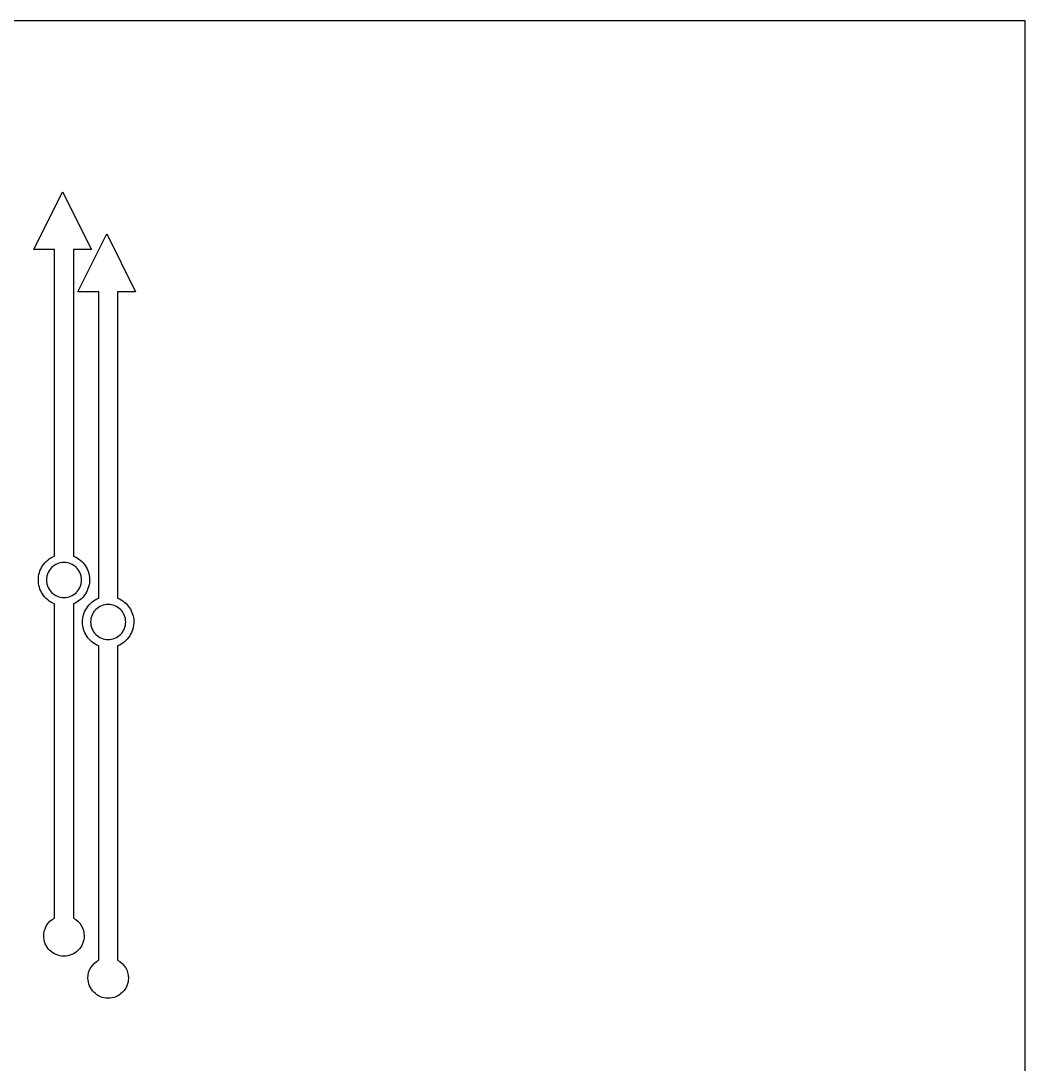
# Model space of a CAD drawing. Extents: x -364 to 3236, y -471 to 545.
# Drawn here: x 3018.6 to 3236.4, y 202.8 to 429 of the extents above; entities that cross this region are included whole.
import ezdxf

# ---------------------------------------------------------------- set-up
doc = ezdxf.new("R2010")
doc.units = 0
doc.layers.add('CUT', color=7, linetype='CONTINUOUS')
doc.layers.add('LIVELLO_03', color=3, linetype='CONTINUOUS')

msp = doc.modelspace()

# ---------------------------------------------------------------- linework, layer by layer
at = {"layer": 'CUT'}
for p, q in [((3021.44, 379.41), (3027.69, 391.91)), ((3027.69, 391.91), (3033.94, 379.41)), ((3031.03, 370.28), (3037.28, 382.79)), ((3037.28, 382.79), (3043.53, 370.28)), ((3025.94, 379.41), (3021.44, 379.41)), ((3025.94, 312.94), (3025.94, 379.41)), ((3033.94, 379.41), (3030.03, 379.41)), ((3030.03, 379.41), (3030.03, 312.94)), ((3035.53, 370.28), (3031.03, 370.28)), ((3035.53, 303.81), (3035.53, 370.28)), ((3039.62, 370.28), (3039.62, 303.81)), ((3043.53, 370.28), (3039.62, 370.28)), ((3025.94, 234.46), (3025.94, 302.6)), ((3030.03, 302.6), (3030.03, 234.46)), ((3035.53, 225.33), (3035.53, 293.48)), ((3039.62, 293.48), (3039.62, 225.33))]:
    msp.add_line(p, q, dxfattribs=at)
at = {"layer": 'CUT', "extrusion": (0, 0, -1)}
for centre, radius, start, end in [((-3028, 307.75), 5.58, 33.1955, 68.3161), ((-3027.97, 307.75), 5.58, 111.6894, 146.0086), ((-3027.96, 307.78), 5.53, 359.906, 33.2194), ((-3028.01, 307.78), 5.53, 145.9726, 178.4555), ((-3027.96, 307.76), 5.53, 326.7806, 0.094), ((-3027.68, 307.87), 5.86, 179.4741, 212.0523), ((-3028, 307.78), 5.58, 291.6839, 326.8045), ((-3028.01, 307.7), 5.49, 212.364, 248.3932), ((-3037.59, 298.63), 5.58, 33.1955, 68.3161), ((-3037.56, 298.63), 5.58, 111.6894, 146.0086), ((-3037.55, 298.65), 5.53, 359.906, 33.2194), ((-3037.6, 298.66), 5.53, 145.9726, 178.4555), ((-3037.55, 298.64), 5.53, 326.7806, 0.094), ((-3037.27, 298.75), 5.86, 179.4741, 212.0523), ((-3037.59, 298.66), 5.58, 291.6839, 326.8045), ((-3037.6, 298.58), 5.49, 212.364, 248.3932), ((-3027.98, 230.58), 4.39, 359.9837, 62.1829), ((-3027.98, 230.58), 4.39, 117.8257, 180.0163), ((-3027.97, 230.57), 4.37, 314.9255, 0.0745), ((-3028, 230.57), 4.37, 179.9255, 225.0745), ((-3027.98, 230.56), 4.37, 269.9255, 315.0745), ((-3027.99, 230.56), 4.37, 224.9255, 270.0745), ((-3037.57, 221.45), 4.39, 359.9837, 62.1829), ((-3037.57, 221.45), 4.39, 117.8257, 180.0163), ((-3037.56, 221.45), 4.37, 314.9255, 0.0745), ((-3037.59, 221.45), 4.37, 179.9255, 225.0745), ((-3037.57, 221.44), 4.37, 269.9255, 315.0745), ((-3037.58, 221.44), 4.37, 224.9255, 270.0745)]:
    msp.add_arc(centre, radius, start, end, dxfattribs=at)
at = {"layer": 'CUT'}
for centre, start, end in [((3027.97, 307.77), 134.9255, 180.0745), ((3027.98, 307.78), 89.9255, 135.0745), ((3027.99, 307.78), 44.9255, 90.0745), ((3027.99, 307.77), 359.9255, 45.0745), ((3027.97, 307.76), 179.9255, 225.0745), ((3027.99, 307.76), 314.9255, 0.0745), ((3027.98, 307.76), 224.9255, 270.0745), ((3027.99, 307.76), 269.9255, 315.0745), ((3037.56, 298.65), 134.9255, 180.0745), ((3037.57, 298.66), 89.9255, 135.0745), ((3037.58, 298.66), 44.9255, 90.0745), ((3037.58, 298.65), 359.9255, 45.0745), ((3037.56, 298.64), 179.9255, 225.0745), ((3037.58, 298.64), 314.9255, 0.0745), ((3037.57, 298.63), 224.9255, 270.0745), ((3037.58, 298.63), 269.9255, 315.0745)]:
    msp.add_arc(centre, 3.79, start, end, dxfattribs=at)
at = {"layer": 'LIVELLO_03'}
msp.add_lwpolyline([(2036.42, -471), (3236.42, -471), (3236.42, 429), (2036.42, 429)], close=True, dxfattribs=at)

doc.saveas('drawing.dxf')
